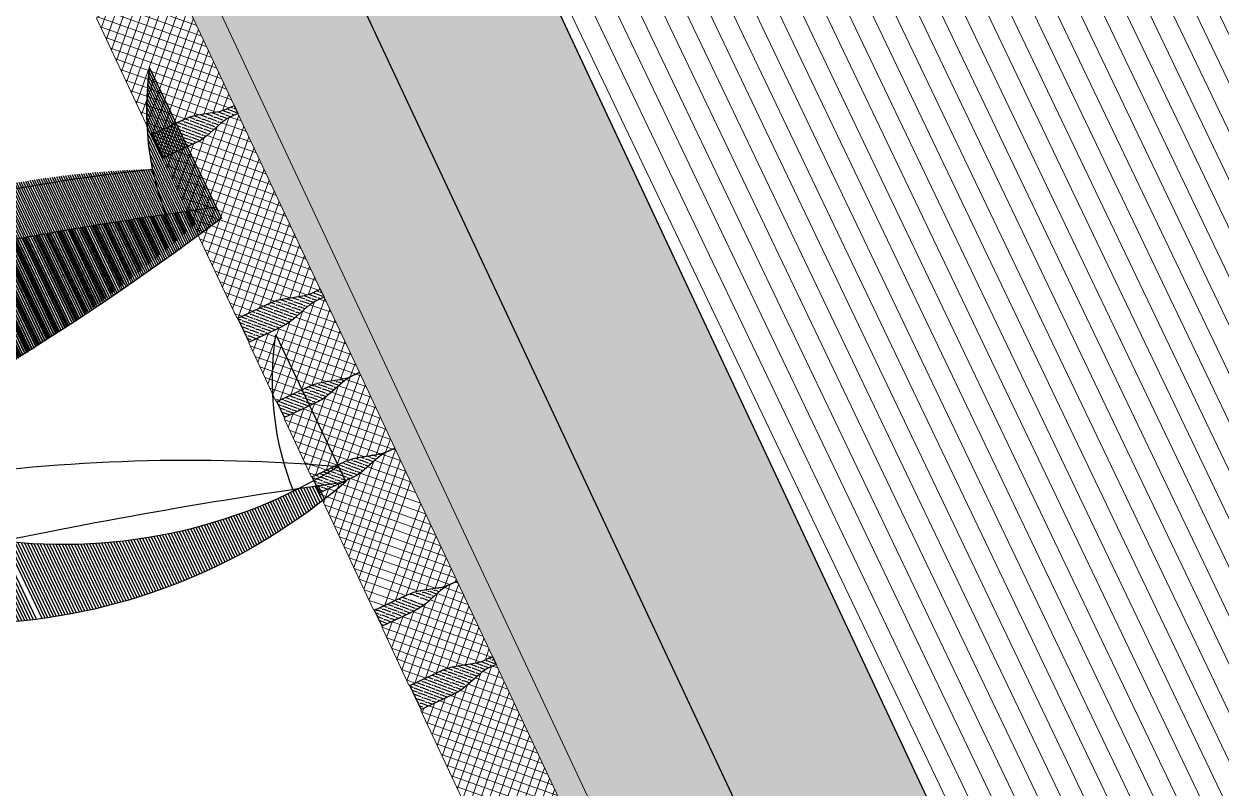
# Model space of a CAD drawing. Header units: metres. Extents: x 678805 to 1359287, y 2747329 to 5497370.
# Drawn here: x 679531.347 to 679532.712, y 2747449.138 to 2747450.009 of the extents above; entities that cross this region are included whole.
import ezdxf

# ---------------------------------------------------------------- set-up
doc = ezdxf.new("R2010")
doc.units = ezdxf.units.M
doc.layers.add('02-L-Waterfeatures 01', color=7, linetype='Continuous', true_color=0x4da6ff)
doc.layers.add('XREF_MON_WATERFEATURE$0$EIT_3 TR sorra', color=7, linetype='Continuous', true_color=0xd8ceb0)
doc.layers.add('XREF_MON_WATERFEATURE$0$-aux', color=50, linetype='Continuous', plot=False)
doc.layers.add('XREF_MON_WATERFEATURE$0$00_Aux', color=6, linetype='Continuous', plot=False)
doc.layers.add('XREF_MON_WATERFEATURE$0$02-L-projecció', color=7, linetype='Continuous', lineweight=5, true_color=0x636363)
doc.layers.add('XREF_MON_WATERFEATURE$0$3-TR tot_u', color=7, linetype='Continuous', lineweight=5, true_color=0x787878)
doc.layers.add('XREF_MON_WATERFEATURE$0$02-L-SEC-View 1', color=7, linetype='Continuous')
for name, color, linetype, lineweight in [('XREF_MON_WATERFEATURE$0$02-L-seccionat', 6, 'Continuous', 5), ('XREF_MON_WATERFEATURE$0$3-TR Formigó', 252, 'Continuous', 0), ('XREF_MON_WATERFEATURE$0$3-TR terra compactada', 45, 'Continuous', 0), ('XREF_MON_WATERFEATURE$0$3-TR Tot-u', 37, 'Continuous', 0)]:
    doc.layers.add(name, color=color, linetype=linetype, lineweight=lineweight)
pattern_1 = [(44.99999999999999, (-1.259797929786146, 0.009823187487199903), (-0.006735192090801862, 0.006735192090801865), []), (134.9999999999999, (-1.259797929786146, 0.009823187487199903), (-0.006735192090801865, -0.006735192090801862), [])]
pattern_2 = [(43.98579928974752, (11.89175498252735, -101.1359172929078), (0.00192727512556013, 0.006603891924047489), [0.008532812500000061, -0.001706562500000013, 0, -0.001706562500000013])]
pattern_3 = [(44.99999999999999, (-2.950745612382889, 0.02301507885567844), (-0.006735192090801862, 0.006735192090801865), []), (134.9999999999999, (-2.950745612382889, 0.02301507885567844), (-0.006735192090801865, -0.006735192090801862), [])]

# ---------------------------------------------------------------- blocks, each defined once
blk = doc.blocks.new('XREF_MON_WATERFEATURE$0$General Section WaterFalls')
at = {"layer": 'XREF_MON_WATERFEATURE$0$3-TR Formigó'}
h = blk.add_hatch(dxfattribs=at)
h.set_pattern_fill('ANSI37', color=256, scale=0.002999999999999999, angle=-18.27604261022104, style=0)
h.set_pattern_definition(pattern_3)
edge = h.paths.add_edge_path()
edge.add_line((41.60060835490003, -31.14857288566418), (41.60067225924474, -31.14037735611349))
edge.add_arc((41.55225617205724, -31.13999983854592), 0.04841755860549605, -0.4467466705454593, 15.55227246631219)
edge.add_line((41.59890098311007, -31.12701824912801), (41.59311623366291, -31.10623277776085))
edge.add_arc((41.64816854987293, -31.09091131924652), 0.05714459440099222, 179.553250484846, 195.5522696561451, ccw=False)
edge.add_line((41.59102569287643, -31.09046575264074), (41.59134635091579, -31.04934172886451))
edge.add_line((41.59134635096416, -31.04934172937647), (41.59054917001703, -31.04933551386924))
edge.add_line((41.59054917003959, -31.04933551349677), (41.59055575096239, -31.04849146335675))
edge.add_line((41.59055575029925, -31.04849146353081), (41.39099036804129, -31.04693538038994))
edge.add_line((41.39099036809057, -31.04693537950516), (41.39098378588083, -31.04777943020095))
edge.add_line((41.39098378550261, -31.04777943110093), (41.39018660502498, -31.04777321231597))
edge.add_line((41.39018660597503, -31.04777321172878), (41.38986594779373, -31.08889723741973))
edge.add_arc((41.33272308949381, -31.08845167700201), 0.0571445946447279, -16.445762796994018, -0.44674368117648555, ccw=False)
edge.add_line((41.38752979459241, -31.10462974547409), (41.38142162472149, -31.12532248764655))
edge.add_arc((41.42785832611844, -31.1390298656188), 0.04841755342405468, 163.5542355793745, 179.5532547029849)
edge.add_line((41.37944224476814, -31.13865234912373), (41.37937834148929, -31.14684787804563))
edge.add_line((41.37937834160402, -31.14684787811711), (41.60060835575485, -31.14857288597569))
h = blk.add_hatch(dxfattribs=at)
h.set_pattern_fill('ANSI37', color=256, scale=0.002999999999999999, angle=-18.27604261022104, style=0)
h.set_pattern_definition(pattern_3)
edge = h.paths.add_edge_path()
edge.add_line((41.70556824887171, -31.14939129445702), (41.70563215376914, -31.14119576508887))
edge.add_arc((41.65721606323496, -31.14081824943423), 0.04841756329248895, -0.4467438236486732, 15.55227535667759)
edge.add_line((41.70386087708175, -31.1278366567567), (41.6980761275991, -31.10705118586822))
edge.add_arc((41.75312844011933, -31.09172972966917), 0.05714459042789036, 179.553249814863, 195.5522689535439, ccw=False)
edge.add_line((41.69598558684811, -31.09128416189924), (41.69630624496252, -31.05016013863819))
edge.add_line((41.6963062454015, -31.05016013933346), (41.69550906411867, -31.05015392224416))
edge.add_line((41.69550906354561, -31.05015392228961), (41.69551564538824, -31.04930987196297))
edge.add_line((41.69551564566791, -31.04930987139232), (41.62222007964662, -31.04873836028612))
edge.add_line((41.62222007988021, -31.04873836087063), (41.62221349763498, -31.0495824120451))
edge.add_line((41.62221349729225, -31.04958241200075), (41.62141631600124, -31.04957619196636))
edge.add_line((41.62141631590202, -31.0495761919301), (41.62109565813149, -31.0907002197183))
edge.add_arc((41.563952811528, -31.09025465790182), 0.05714458402054452, -16.445764324364518, -0.44674515957092353, ccw=False)
edge.add_line((41.6187595045194, -31.10643272404559), (41.61265133524076, -31.12712546739446))
edge.add_arc((41.65908803511411, -31.14083284744993), 0.04841755135676758, 163.554232349569, 179.5532514948844)
edge.add_line((41.61067195562646, -31.14045532885939), (41.61060805312141, -31.14865085803683))
edge.add_line((41.61060805199668, -31.14865085738711), (41.70556824877401, -31.14939129479718))
h = blk.add_hatch(dxfattribs=at)
h.set_pattern_fill('ANSI37', color=256, scale=0.002999999999999999, angle=-18.27604261022104, style=0)
h.set_pattern_definition(pattern_1)
edge = h.paths.add_edge_path()
edge.add_line((41.8730542967096, -31.15070074168034), (41.87311819913959, -31.14250521198771))
edge.add_arc((41.82470211246982, -31.14212768734433), 0.04841755882590122, -0.4467548583182131, 15.55226428892074)
edge.add_line((41.87134692398831, -31.12914610374719), (41.86556217398844, -31.10836063219749))
edge.add_arc((41.92061448842287, -31.09303917433135), 0.05714459127142179, 179.5532515570036, 195.5522706349158, ccw=False)
edge.add_line((41.86347163375467, -31.09259360842407), (41.86379229135186, -31.05146958450181))
edge.add_line((41.86379229137674, -31.05146958492696), (41.86299510991239, -31.05146336875852))
edge.add_line((41.86299510952085, -31.05146336788312), (41.86300169147402, -31.05061931759299))
edge.add_line((41.86300169164315, -31.05061931861565), (41.71718025318157, -31.04948229558507))
edge.add_line((41.71718025300652, -31.04948229528964), (41.71717367312226, -31.05032634822463))
edge.add_line((41.71717367321253, -31.0503263482824), (41.71637649125827, -31.05032012802897))
edge.add_line((41.71637649135664, -31.05032012797892), (41.71605583328996, -31.09144415517892))
edge.add_arc((41.65891298558563, -31.09099859162234), 0.05714458558764935, -16.445766243177218, -0.44674713627517804, ccw=False)
edge.add_line((41.71371967950836, -31.10717666056007), (41.70761151114955, -31.12786940372232))
edge.add_arc((41.7540482096374, -31.14157678536139), 0.04841755093333631, 163.5542296089313, 179.5532487032461)
edge.add_line((41.70563213014975, -31.14119926327839), (41.70556822606162, -31.14939479242342))
edge.add_line((41.70556822605431, -31.14939479250461), (41.87305429703654, -31.15070074095061))
h = blk.add_hatch(dxfattribs=at)
h.set_pattern_fill('ANSI37', color=256, scale=0.002999999999999999, angle=-18.27604261022104, style=0)
h.set_pattern_definition(pattern_1)
edge = h.paths.add_edge_path()
edge.add_line((41.96801446611062, -31.15144474571571), (41.96807837100804, -31.14324921634756))
edge.add_arc((41.91966228047386, -31.14287170069292), 0.04841756340331319, -0.4467438658289858, 15.55227527998455)
edge.add_line((41.96630709338933, -31.12989010615274), (41.96052234390668, -31.10910463526426))
edge.add_arc((42.01557465782389, -31.0937831797637), 0.05714459068712686, 179.5532502593328, 195.5522693413966, ccw=False)
edge.add_line((41.95843180455267, -31.09333761245944), (41.95875246266709, -31.05221358919839))
edge.add_line((41.95875246217474, -31.05221358989365), (41.95795528089191, -31.05220737280436))
edge.add_line((41.95795528171584, -31.05220737215132), (41.95796186355847, -31.05136332182468))
edge.add_line((41.95796186290681, -31.05136332241818), (41.88466629688553, -31.05079181131198))
edge.add_line((41.88466629665345, -31.05079181096517), (41.88465971440822, -31.05163586213964))
edge.add_line((41.88465971499681, -31.05163586256094), (41.88386253370581, -31.05162964252656))
edge.add_line((41.88386253314093, -31.05162964179181), (41.8835418753704, -31.09275366958001))
edge.add_arc((41.82639902783558, -31.09230810869485), 0.05714458413136875, -16.44576432809248, -0.44674519530951784, ccw=False)
edge.add_line((41.88120572222397, -31.10848617530428), (41.87509755294533, -31.12917891865315))
edge.add_arc((41.92153425281867, -31.1428862977773), 0.04841755137164028, 163.5542329003365, 179.5532520194679)
edge.add_line((41.8731181723997, -31.14250877965242), (41.87305426989465, -31.15070430882986))
edge.add_line((41.87305426970124, -31.15070430794731), (41.96801446647857, -31.15144474535737))
h = blk.add_hatch(dxfattribs=at)
h.set_pattern_fill('ANSI37', color=256, scale=0.002999999999999999, angle=-18.27604261022104, style=0)
h.set_pattern_definition(pattern_1)
edge = h.paths.add_edge_path()
edge.add_line((42.06297472119331, -31.15217811474577), (42.06303862609074, -31.14398258537761))
edge.add_arc((42.01462253415957, -31.14360507018864), 0.04841756329248895, -0.4467438236486732, 15.55227535667759)
edge.add_line((42.06126734847203, -31.13062347681262), (42.05548259898938, -31.10983800592413))
edge.add_arc((42.11053491244093, -31.09451654925942), 0.05714459068712686, 179.5532502593328, 195.5522693413966, ccw=False)
edge.add_line((42.05339205916971, -31.09407098288648), (42.05371271728412, -31.05294695962543))
edge.add_line((42.05371271679178, -31.05294695938937), (42.05291553550894, -31.05294074230008))
edge.add_line((42.05291553540155, -31.05294074234553), (42.05292211724418, -31.05209669201889))
edge.add_line((42.05292211752385, -31.05209669284523), (41.97962655150256, -31.05152518173902))
edge.add_line((41.97962655080482, -31.05152518046089), (41.9796199685596, -31.05236923163536))
edge.add_line((41.97961996868253, -31.05236923228949), (41.97882278739152, -31.05236301225511))
edge.add_line((41.97882278775796, -31.05236301198602), (41.97850212998743, -31.09348703977422))
edge.add_arc((41.92135928291827, -31.09304147819057), 0.05714458402054452, -16.445764324364518, -0.44674515957092353, ccw=False)
edge.add_line((41.97616597730666, -31.10921954410151), (41.97005780802802, -31.12991228745037))
edge.add_arc((42.01649450697005, -31.14361966727301), 0.04841755137164028, 163.5542329003365, 179.5532520194679)
edge.add_line((41.9680784274824, -31.14324214868248), (41.96801452497735, -31.15143767785992))
edge.add_line((41.96801452431828, -31.15143767744303), (42.06297472109561, -31.15217811485309))
h = blk.add_hatch(dxfattribs=at)
h.set_pattern_fill('ANSI37', color=256, scale=0.002999999999999999, angle=-18.27604261022104, style=0)
h.set_pattern_definition(pattern_1)
edge = h.paths.add_edge_path()
edge.add_line((42.29420443344861, -31.15398109983653), (42.29426833779332, -31.14578557028584))
edge.add_arc((42.24585225014016, -31.1454080529511), 0.04841755849467181, -0.4467466283651467, 15.55227254300524)
edge.add_line((42.29249706072733, -31.13242646260187), (42.28671231128017, -31.11164099123471))
edge.add_arc((42.34176462749019, -31.0963195329532), 0.05714459440099222, 179.553250484846, 195.5522696561451, ccw=False)
edge.add_line((42.28462177049369, -31.09587396704592), (42.28494242853304, -31.05474994326969))
edge.add_line((42.28494242858142, -31.05474994354881), (42.28414524763429, -31.05474372804159))
edge.add_line((42.28414524765685, -31.05474372720346), (42.28415182857965, -31.05389967706344))
edge.add_line((42.28415182838216, -31.05389967747033), (42.08458644612421, -31.05234359432946))
edge.add_line((42.08458644663915, -31.05234359391034), (42.08457986442941, -31.05318764460613))
edge.add_line((42.08457986451685, -31.05318764504045), (42.08378268403922, -31.05318142625548))
edge.add_line((42.08378268312663, -31.05318142613396), (42.08346202494533, -31.09430545182491))
edge.add_arc((42.02631916804239, -31.09385989117436), 0.05714459453390366, -16.445762793266, -0.44674364543789125, ccw=False)
edge.add_line((42.08112587174401, -31.11003795987926), (42.07501770187309, -31.13073070205173))
edge.add_arc((42.12145440420136, -31.14443807979114), 0.04841755342405468, 163.5542355793745, 179.5532547029849)
edge.add_line((42.07303832191974, -31.14406056306325), (42.07297441864089, -31.15225609198514))
edge.add_line((42.07297441922128, -31.15225609205663), (42.29420443337211, -31.15398109991521))
h = blk.add_hatch(dxfattribs=at)
h.set_pattern_fill('ANSI37', color=256, scale=0.002999999999999999, angle=-18.27604261022104, style=0)
h.set_pattern_definition(pattern_1)
edge = h.paths.add_edge_path()
edge.add_line((42.47169017465785, -31.15536851761863), (42.47175407708784, -31.14717298792599))
edge.add_arc((42.42333798948675, -31.14679546398111), 0.04841755882590122, -0.4467548583182131, 15.55226428892074)
edge.add_line((42.46998280193657, -31.13381388038397), (42.46419805193669, -31.11302840883427))
edge.add_arc((42.51925036497414, -31.09770695026964), 0.05714459101218528, 179.5532511125338, 195.5522702470631, ccw=False)
edge.add_line((42.4621075107716, -31.09726138506085), (42.46242816836879, -31.05613736113859))
edge.add_line((42.46242816839367, -31.05613736039959), (42.46163098692932, -31.05613114423114))
edge.add_line((42.46163098746911, -31.05613114498556), (42.46163756942227, -31.05528709469543))
edge.add_line((42.46163756912574, -31.05528709455393), (42.31581613066416, -31.05415007152336))
edge.add_line((42.31581613142043, -31.05415007146075), (42.31580955153618, -31.05499412439575))
edge.add_line((42.31580955116078, -31.05499412422068), (42.31501236920652, -31.05498790396726))
edge.add_line((42.31501236883923, -31.05498790415004), (42.31469171077256, -31.09611193135004))
edge.add_arc((42.2575488621369, -31.09566636802629), 0.0571445857302265, -16.445765776522194, -0.4467466918054015, ccw=False)
edge.add_line((42.31235555699095, -31.11184443626553), (42.30624738863214, -31.13253717942777))
edge.add_arc((42.35268408572301, -31.146244562231), 0.04841755091846363, 163.5542290581637, 179.5532481786626)
edge.add_line((42.30426800763234, -31.14586704038084), (42.30420410354421, -31.15406256952586))
edge.add_line((42.3042041035369, -31.15406256960705), (42.47169017451913, -31.15536851805305))
at = {"layer": 'XREF_MON_WATERFEATURE$0$3-TR terra compactada'}
h = blk.add_hatch(dxfattribs=at)
h.set_pattern_fill('LINE', color=256, scale=0.007499999999999998)
h.set_pattern_definition([(359.9999999999999, (-1.593222050461918, -1.450000001117587), (3.469446951953614e-18, 0.0238125), [])])
edge = h.paths.add_edge_path(flags=16)
edge.add_arc((87.91270721703768, -34.89102650922723), 0.03000000000000113, 0, 360)
h.paths.add_polyline_path([(60.86794612370431, -34.06345526850782), (60.86794612370431, -34.8165326055605), (77.28848761087283, -34.81653260439634), (77.28848760994151, -35.96653260430321), (94.02980208816007, -35.96653260337189), (94.02346620196477, -34.53352967253886), (88.77741158520803, -34.42881766473874), (88.7764219455421, -34.4783984052483), (88.67512278445065, -34.8564527768176), (84.06023222394288, -34.76436978625134), (83.96552849235013, -34.41241660504602), (83.95774579746649, -34.38224918977357), (83.95875280490145, -34.33179827523418), (79.98875382728875, -34.25026744417846), (79.98875382775441, -35.78771875007078), (77.43852502759546, -35.78771875007078), (77.43852502852678, -35.43748732609674), (78.61814005719498, -35.43770227907225), (78.05505687510595, -33.4629564518109), (67.10211191978306, -33.3788115279749), (67.01179703883827, -33.17811179091223), (66.85097349714488, -33.17687627975829), (63.56725041614845, -33.15126436809078), (63.56725041707978, -34.70336046814919), (61.01713174395263, -34.70336046768352), (61.01713174441829, -34.35336060426198), (62.10765844490379, -34.35336060402915), (61.58575402200222, -32.50950451311655), (50.6815704330802, -32.42573419259861), (50.59114177431911, -32.2250335814897), (50.42511908290908, -32.2237581287045), (47.14811543934047, -32.19819437991828), (47.14721526950598, -33.38156245509163), (44.99754665372893, -33.38156245509163), (44.99754665279761, -33.03156259073876), (45.56926759378985, -33.03156259120442), (45.14311256445944, -31.55625739693642), (34.2616229839623, -31.47266142093576), (34.17091776337475, -31.2719586850144), (34.00475173024461, -31.27068213094026), (30.72633214015514, -31.24511096207425), (30.72633214108646, -32.37863686797209), (28.57621343620121, -32.37863686820492), (28.57621343526989, -32.02863700361922), (29.14793437626213, -32.02863700361922), (28.72177934786305, -30.55333180958405), (17.8412764519453, -30.4697434140835), (17.68143947003409, -31.50181839196011), (28.27606689184904, -31.50181839149445), (28.27606689091772, -32.61037793336436), (44.44740463607013, -32.61037793196738), (44.44740463700145, -34.06345526920632)])
at = {"layer": 'XREF_MON_WATERFEATURE$0$3-TR Tot-u'}
h = blk.add_hatch(dxfattribs=at)
h.set_pattern_fill('EARTH', color=256, scale=0.004999999999999998, angle=-84.07414778341365)
h.set_pattern_definition([(275.9258522165863, (44.29588295286521, -32.63154151011258), (0.03485825126725671, -0.02830242601949161), [0.03175, -0.03175]), (275.9258522165863, (44.30772558040917, -32.63031229283661), (0.03485825126725671, -0.02830242601949161), [0.03175, -0.03175]), (275.9258522165863, (44.31956820748746, -32.62908307556063), (0.03485825126725671, -0.02830242601949161), [0.03175, -0.03175]), (5.925852216586345, (44.32392548862845, -32.63262087898329), (0.02830242601949161, 0.03485825126725671), [0.03174999999999994, -0.03174999999999994]), (5.925852216586345, (44.32515470543876, -32.64446350559592), (0.02830242601949161, 0.03485825126725671), [0.03174999999999994, -0.03174999999999994]), (5.925852216586345, (44.3263839231804, -32.65630613290705), (0.02830242601949161, 0.03485825126725671), [0.03174999999999994, -0.03174999999999994])])
h.paths.add_polyline_path([(34.26260966900736, -31.4726690009702), (45.14311256445944, -31.55625739693642), (45.22670621238649, -31.85156099428423), (45.99745839787647, -31.85156254423782), (45.99745968589559, -31.56282083503902), (45.37285237573087, -31.55802235053852), (45.31806802144274, -31.35759557317942), (34.17091776337475, -31.2719586850144)])
at = {"layer": 'XREF_MON_WATERFEATURE$0$3-TR tot_u'}
h = blk.add_hatch(dxfattribs=at)
h.set_pattern_fill('AR-CONC', color=256, scale=0.0002499999999999997, angle=90.27678088138283)
h.set_pattern_definition([(158.5528234916038, (-5.539041012525558e-06, -0.1028410240542144), (-0.01071414020334408, 0.04444703537656459), [0.004762499999999992, -0.05238749999999992]), (103.5528234916037, (-5.539041012525558e-06, -0.1028410240542144), (-0.042478511822929, -0.02355052202099124), [0.00380999999999999, -0.04191014604249986]), (209.0042681916038, (-0.000898381695151329, -0.09913711715489626), (-0.05319265014223657, 0.02089651386113734), [0.004047502199999994, -0.04452256114999994]), (154.7370234916037, (-0.01204552920535207, -0.1068818944040686), (-0.01159854796105582, 0.06759205884945055), [0.007143749999999993, -0.07858124999999992]), (205.1883811016037, (-0.01301207952201366, -0.1012492310255766), (-0.07752613342460271, 0.03658516449488297), [0.006071255784999993, -0.06678390203999988]), (99.73697466160377, (-0.01204552920535207, -0.1068818944040686), (-0.07752613342278562, 0.03658516449904599), [0.005714991767499993, -0.0628649329799999]), (129.5528234916038, (-0.0110559668391943, -0.09985168324783444), (0.01217751511735449, 0.04406843003303181), [0.004762499999999995, -0.05238749999999995]), (74.55282349160389, (-0.0110559668391943, -0.09985168324783444), (-0.04856998646426811, -3.622266203678892e-06), [0.003809999999999994, -0.04190999999999991]), (180.0042684916038, (-0.01004117308184505, -0.0961793134920299), (-0.03639247154533939, 0.04406480761108347), [0.004047502199999996, -0.04452248439999996]), (146.0528234916038, (-5.539041012525558e-06, -0.1028410240542144), (-0.02028587552938745, -0.005993882991116794), [0, -0.04140199999999994, 0, -0.04254499999999994, 0, -0.04206874999999994]), (116.0528234916039, (-5.539041012525558e-06, -0.1028410240542144), (-0.02905871588294157, 0.007867938773241594), [0, -0.02425699999999996, 0, -0.04044949999999992, 0, -0.01603374999999996]), (76.05282349160386, (0.004500031471252441, -0.1162656124215573), (-0.009427757665139926, 0.03259170348029379), [0, -0.01587499999999993, 0, -0.04952999999999986, 0, -0.06572249999999971]), (66.05282349160387, (0.006520467810332775, -0.1222856075037271), (-0.01780916575072015, 0.03308521069580599), [0, -0.02063749999999998, 0, -0.03289299999999997, 0, -0.04667249999999996])])
h.paths.add_polyline_path([(45.31806802144274, -31.35759557317942), (45.49559780023992, -31.2089550034143), (34.10312230791897, -31.12143342685886), (34.17091776337475, -31.2719586850144)])
at = {"layer": 'XREF_MON_WATERFEATURE$0$EIT_3 TR sorra'}
h = blk.add_hatch(dxfattribs=at)
h.set_pattern_fill('ANSI36', color=256, scale=0.001075000000000009, angle=-1.01420071025247, style=0, double=1)
h.set_pattern_definition(pattern_2)
edge = h.paths.add_edge_path()
edge.add_line((41.61060802498832, -31.14865435496904), (41.6006083310164, -31.14857638418426))
edge.add_line((41.60060833068565, -31.14857638417743), (41.60067223278401, -31.14038085437528))
edge.add_arc((41.55225615156814, -31.14000333310105), 0.04841755279407357, -0.4467514048749424, 15.55226774490095)
edge.add_line((41.5989009574987, -31.12702174857259), (41.5931162080038, -31.10623627326647))
edge.add_arc((41.64816851727664, -31.09091481566429), 0.05714458762337835, 179.5532517402217, 195.5522708379812, ccw=False)
edge.add_line((41.5910256667994, -31.09046924998984), (41.59134635261608, -31.04934172903707))
edge.add_line((41.59134635329247, -31.04934172984213), (41.62141631770928, -31.04957619594874))
edge.add_line((41.62141631729901, -31.04957619635388), (41.62109563052701, -31.09070371797195))
edge.add_arc((41.56395277753472, -31.09025815408677), 0.05714459062268041, -16.445765470171807, -0.44674630773130275, ccw=False)
edge.add_line((41.61875947704539, -31.10643622372299), (41.61265130871798, -31.12712896493402))
edge.add_arc((41.65908800298348, -31.14083634316921), 0.04841754623710667, 163.5542325431677, 179.5532516505266)
edge.add_line((41.6106719286181, -31.14045882411301), (41.61060802519731, -31.14865435494962))
edge.add_line((41.61060802498832, -31.14865435496904), (41.6006083310164, -31.14857638418426))
h = blk.add_hatch(dxfattribs=at)
h.set_pattern_fill('ANSI36', color=256, scale=0.001075000000000009, angle=-1.01420071025247, style=0, double=1)
h.set_pattern_definition(pattern_2)
edge = h.paths.add_edge_path()
edge.add_line((41.70556822605431, -31.14939479250461), (41.70563212778556, -31.14119926307161))
edge.add_arc((41.65721604181454, -31.14082174748182), 0.04841755708570963, -0.4467455132575356, 15.55227354001481)
edge.add_line((41.70386084960774, -31.12784015573561), (41.69807610154989, -31.10705468090409))
edge.add_arc((41.75312841730192, -31.09173322468996), 0.05714459220355843, 179.5532497589926, 195.5522688845015, ccw=False)
edge.add_line((41.69598556263372, -31.09128765715286), (41.69630624852955, -31.05016013818782))
edge.add_line((41.69630624772981, -31.05016013840213), (41.71637651684818, -31.05031663328587))
edge.add_line((41.71637651650235, -31.05031663319096), (41.71605582928818, -31.091444154663))
edge.add_arc((41.65891298092902, -31.09099859092385), 0.0571445854768251, -16.4457662394492, -0.44674710053658373, ccw=False)
edge.add_line((41.71371967624873, -31.10717665962875), (41.70761150781078, -31.12786940080326))
edge.add_arc((41.75404820498079, -31.14157678419724), 0.04841755052477783, 163.554227419061, 179.553246562732)
edge.add_line((41.70563212549314, -31.14119926234707), (41.70556822432277, -31.1493947949077))
h = blk.add_hatch(dxfattribs=at)
h.set_pattern_fill('ANSI36', color=256, scale=0.001075000000000009, angle=-1.01420071025247, style=0, double=1)
h.set_pattern_definition([(43.98579928974752, (11.89175495738164, -101.1359208610374), (0.00192727512556013, 0.006603891924047489), [0.008532812500000061, -0.001706562500000013, 0, -0.001706562500000013])])
edge = h.paths.add_edge_path()
edge.add_line((41.87305426970124, -31.15070430748165), (41.87311817316161, -31.1425087776389))
edge.add_arc((41.82470209244639, -31.14213125919923), 0.04841755254129393, -0.4467478355714435, 15.55227133748934)
edge.add_line((41.87134689697996, -31.12914967164397), (41.8655621489576, -31.10836419633377))
edge.add_arc((41.92061446467414, -31.09304273501039), 0.0571445943123871, 179.5532539535203, 195.5522730879311, ccw=False)
edge.add_line((41.86347160721198, -31.09259717166424), (41.86379229391709, -31.05146965247608))
edge.add_line((41.86379229370505, -31.05146965337917), (41.8838625624249, -31.05162615058329))
edge.add_line((41.88386256294325, -31.05162615003064), (41.88354187616308, -31.09275366870362))
edge.add_arc((41.82639901665971, -31.09230810543522), 0.05714459736739348, -16.445766153051807, -0.4467470114216212, ccw=False)
edge.add_line((41.88120572222397, -31.10848617739975), (41.87509755393205, -31.1291789181321))
edge.add_arc((41.92153424443677, -31.14288629963994), 0.0484175437761339, 163.5542276742587, 179.5532468264947)
edge.add_line((41.8731181723997, -31.14250877615996), (41.87305426986325, -31.15070430728863))
h = blk.add_hatch(dxfattribs=at)
h.set_pattern_fill('ANSI36', color=256, scale=0.001075000000000009, angle=-1.01420071025247, style=0, double=1)
h.set_pattern_definition([(43.98579928974752, (12.15420119883493, -101.1379707441665), (0.00192727512556013, 0.006603891924047489), [0.008532812500000061, -0.001706562500000013, 0, -0.001706562500000013])])
edge = h.paths.add_edge_path()
edge.add_line((41.96801444329321, -31.15144824329764), (41.96807834502446, -31.14325271386464))
edge.add_arc((41.9196622595191, -31.14287519757636), 0.04841755694313247, -0.4467460378408971, 15.55227308225353)
edge.add_line((41.96630706684664, -31.12989360583015), (41.9605223187888, -31.10910813099862))
edge.add_arc((42.01557463454083, -31.09378667501733), 0.05714459230026574, 179.553249723254, 195.5522688195209, ccw=False)
edge.add_line((41.95843177987263, -31.09334110794589), (41.95875246576845, -31.05221358898085))
edge.add_line((41.95875246543437, -31.05221358919516), (41.97882273455274, -31.0523700840789))
edge.add_line((41.97882273420691, -31.05237008375116), (41.97850204699274, -31.0934976052232))
edge.add_arc((41.92135919816792, -31.09305204218253), 0.0571445857302265, -16.445765776522194, -0.4467466918054015, ccw=False)
edge.add_line((41.97616589255631, -31.10923010995612), (41.97005772411836, -31.12992285113063))
edge.add_arc((42.01649442221969, -31.14363023545593), 0.04841755062626109, 163.5542268638936, 179.5532459959682)
edge.add_line((41.9680783431977, -31.14325271174312), (41.96801444202734, -31.15144824430374))
h = blk.add_hatch(dxfattribs=at)
h.set_pattern_fill('ANSI36', color=256, scale=0.001075000000000009, angle=-1.01420071025247, style=0, double=1)
h.set_pattern_definition([(43.98579928974752, (12.3541213478893, -101.1395225245506), (0.00192727512556013, 0.006603891924047489), [0.008532812500000061, -0.001706562500000013, 0, -0.001706562500000013])])
edge = h.paths.add_edge_path()
edge.add_line((42.0729743912816, -31.15225958451629), (42.06297469730968, -31.1521816137315))
edge.add_line((42.06297469651327, -31.15218161419034), (42.06303859861163, -31.14398608438819))
edge.add_arc((42.01462251739576, -31.14360856288113), 0.04841755279407357, -0.4467514048749424, 15.55226774490095)
edge.add_line((42.06126732332632, -31.130626977887), (42.05548257383142, -31.10984150258089))
edge.add_arc((42.11053488403559, -31.09452004591003), 0.05714458736414182, 179.5532512957519, 195.5522704501285, ccw=False)
edge.add_line((42.05339203355834, -31.0940744811669), (42.05371271937502, -31.05294696021413))
edge.add_line((42.05371271912009, -31.05294695985503), (42.0837826835369, -31.05318142596165))
edge.add_line((42.08378268359229, -31.0531814256683), (42.08346199682029, -31.09430894728636))
edge.add_arc((42.026319143828, -31.09386338386685), 0.05714459073350465, -16.445765473899826, -0.44674634346989706, ccw=False)
edge.add_line((42.08112584333867, -31.11004145350307), (42.07501767501126, -31.13073419471409))
edge.add_arc((42.12145436834544, -31.14444157248363), 0.04841754612075075, 163.5542325475677, 179.553251692707)
edge.add_line((42.07303829444572, -31.14406405435875), (42.07297439102493, -31.15225958519536))
edge.add_line((42.0729743912816, -31.15225958451629), (42.06297469730968, -31.1521816137315))
h = blk.add_hatch(dxfattribs=at)
h.set_pattern_fill('ANSI36', color=256, scale=0.001075000000000009, angle=-1.01420071025247, style=0, double=1)
h.set_pattern_definition([(43.98579928974752, (12.5853510601446, -101.1413255068474), (0.00192727512556013, 0.006603891924047489), [0.008532812500000061, -0.001706562500000013, 0, -0.001706562500000013])])
edge = h.paths.add_edge_path()
edge.add_line((42.30420410260558, -31.15406256914139), (42.29420440863365, -31.1539845983566))
edge.add_line((42.29420440783724, -31.15398459788412), (42.2942683099356, -31.14578906808196))
edge.add_arc((42.24585222965106, -31.14541154634207), 0.04841755279407357, -0.4467514048749424, 15.55226774490095)
edge.add_line((42.2924970346503, -31.13242996134795), (42.2867122851554, -31.11164448604184))
edge.add_arc((42.34176459582523, -31.09632302913815), 0.05714458762337835, 179.5532517402217, 195.5522708379812, ccw=False)
edge.add_line((42.28462174488232, -31.09587746486068), (42.284942430699, -31.05474994390791))
edge.add_line((42.28494243137538, -31.05474994378164), (42.3150123957922, -31.05498440988826))
edge.add_line((42.31501239491627, -31.05498440936208), (42.31469170814427, -31.09611193098014))
edge.add_arc((42.25754885468632, -31.09566636779346), 0.05714459073350465, -16.445765473899826, -0.44674634346989706, ccw=False)
edge.add_line((42.31235555512831, -31.11184443719685), (42.3062473868009, -31.13253717840787))
edge.add_arc((42.35268407966942, -31.1462445568759), 0.04841754612075075, 163.5542325475677, 179.553251692707)
edge.add_line((42.30426800623536, -31.14586703758687), (42.30420410281457, -31.15406256842348))
edge.add_line((42.30420410260558, -31.15406256914139), (42.29420440863365, -31.1539845983566))
h = blk.add_hatch(dxfattribs=at)
h.set_pattern_fill('ANSI36', color=256, scale=0.001075000000000009, angle=-1.01420071025247, style=0, double=1)
h.set_pattern_definition([(62.26184189996857, (68.07752234721556, 216.894108738983), (-0.0002408934137096957, 0.006875154421344565), [0.008532812500000075, -0.001706562500000016, 0, -0.001706562500000016])])
h.paths.add_polyline_path([(34.10252279648557, -31.1214288212359), (45.49559780303389, -31.20895500085317), (45.49583161249757, -31.17895582946949), (34.10248376289383, -31.0901877048891)])
at = {"layer": 'XREF_MON_WATERFEATURE$0$-aux'}
for points in [[(41.61060802498832, -31.14865435496904), (41.60060833068565, -31.14857638417743), (41.60067223245278, -31.14038085495122, 0.06992251114754273), (41.5989009574987, -31.12702174857259), (41.5931162070483, -31.10623627249151, -0.06992251114800961), (41.5910256667994, -31.09046924998984), (41.59134635329247, -31.04934172984213), (41.62141631729901, -31.04957619635388), (41.62109563080594, -31.09070371696725, -0.0699225111484148), (41.61875947704539, -31.10643622372299), (41.61265130806714, -31.12712896475568, 0.06992251114798485), (41.6106719286181, -31.14045882411301), (41.61060802498832, -31.14865435496904), (41.60060833068565, -31.14857638417743)], [(41.70556822512299, -31.14939479436725), (41.70556822605431, -31.14939479250461), (41.70563212782145, -31.14119926281273, 0.06992251114754273), (41.70386084960774, -31.12784015573561), (41.69807610241696, -31.10705468058586, -0.06992251114800961), (41.69598556263372, -31.09128765715286), (41.69630624772981, -31.05016013840213), (41.71637651650235, -31.05031663319096), (41.71605582954362, -31.09144415473565, -0.0699225111484148), (41.71371967624873, -31.10717665962875), (41.70761150773615, -31.12786940089427, 0.06992251114798485), (41.70563212549314, -31.14119926234707), (41.70556822512299, -31.14939479436725), (41.70556822605431, -31.14939479250461)], [(41.87305426923558, -31.15070430748165), (41.87305426970124, -31.15070430748165), (41.87311817426234, -31.14250877825543, 0.06992251114754273), (41.87134689697996, -31.12914967164397), (41.8655621483922, -31.1083641955629, -0.06992251114800961), (41.86347160721198, -31.09259717166424), (41.86379229370505, -31.05146965337917), (41.88386256294325, -31.05162615003064), (41.88354187691584, -31.09275366878137, -0.0699225111484148), (41.88120572222397, -31.10848617739975), (41.87509755324572, -31.12917891750112, 0.06992251114798485), (41.8731181723997, -31.14250877615996), (41.87305426923558, -31.15070430748165), (41.87305426970124, -31.15070430748165)], [(41.96801444236189, -31.15144824469462), (41.96801444329321, -31.15144824329764), (41.96807834459469, -31.14325271407142, 0.06992251114754273), (41.96630706684664, -31.12989360583015), (41.96052231965587, -31.10910813231021, -0.06992251114800961), (41.95843177987263, -31.09334110794589), (41.95875246543437, -31.05221358919516), (41.97882273420691, -31.05237008375116), (41.97850204678252, -31.09349760529585, -0.0699225111484148), (41.97616589255631, -31.10923010995612), (41.97005772404373, -31.1299228516873, 0.06992251114798485), (41.9680783431977, -31.14325271174312), (41.96801444236189, -31.15144824469462), (41.96801444329321, -31.15144824329764)], [(42.0729743912816, -31.15225958451629), (42.06297469651327, -31.15218161419034), (42.06303859921172, -31.14398608449847, 0.06992251114754273), (42.06126732332632, -31.130626977887), (42.05548257380724, -31.10984150250442, -0.06992251114800961), (42.05339203355834, -31.0940744811669), (42.05371271912009, -31.05294695985503), (42.08378268359229, -31.0531814256683), (42.08346199709922, -31.09430894767866, -0.0699225111484148), (42.08112584333867, -31.11004145350307), (42.07501767436042, -31.13073419500142, 0.06992251114798485), (42.07303829444572, -31.14406405435875), (42.0729743912816, -31.15225958451629), (42.06297469651327, -31.15218161419034)], [(42.30420410260558, -31.15406256914139), (42.29420440783724, -31.15398459788412), (42.29426831007004, -31.14578906842507, 0.06992251114754273), (42.2924970346503, -31.13242996134795), (42.28671228606254, -31.11164448666386, -0.06992251114800961), (42.28462174488232, -31.09587746486068), (42.28494243137538, -31.05474994378164), (42.31501239491627, -31.05498440936208), (42.3146917084232, -31.0961119318381, -0.0699225111484148), (42.31235555512831, -31.11184443719685), (42.30624738661572, -31.1325371786952, 0.06992251114798485), (42.30426800623536, -31.14586703758687), (42.30420410260558, -31.15406256914139), (42.29420440783724, -31.15398459788412)]]:
    blk.add_lwpolyline(points, format="xyb", dxfattribs=at)
at = {"layer": 'XREF_MON_WATERFEATURE$0$00_Aux'}
blk.add_lwpolyline([(34.26260966900736, -31.4726690009702), (45.14311256445944, -31.55625739693642), (45.22670621238649, -31.85156099428423), (45.99745839787647, -31.85156254423782), (45.99745968589559, -31.56282083503902), (45.37285237573087, -31.55802235053852), (45.31806802144274, -31.35759557317942), (34.17091776337475, -31.2719586850144)], close=True, dxfattribs=at)
at = {"layer": 'XREF_MON_WATERFEATURE$0$02-L-projecció'}
for points in [[(30.72633214015514, -31.24511096207425), (34.00475173024461, -31.27068213094026), (34.17091776337475, -31.2719586850144), (34.2616229839623, -31.47266142093576), (45.14311256445944, -31.55625739693642), (45.56926759378985, -33.03156259120442), (44.99754665279761, -33.03156259073876), (44.99754665372893, -33.38156245509163), (47.14721526950598, -33.38156245509163), (47.14811543934047, -32.19819437991828), (50.42511908290908, -32.2237581287045), (50.59114177431911, -32.2250335814897), (50.6815704330802, -32.42573419259861), (61.58575402200222, -32.50950451311655), (62.10765844490379, -34.35336060402915), (61.01713174441829, -34.35336060426198), (61.01713174395263, -34.70336046768352), (63.56725041707978, -34.70336046814919), (63.56725041614845, -33.15126436809078), (66.85097349714488, -33.17687627975829)], [(34.10252279648557, -31.1214288212359), (45.49559780256823, -31.20895500155166)], [(30.72633214015514, -31.24549599387683), (45.49444547714666, -31.35895057534799)], [(34.26260966900736, -31.4726690009702), (45.14311256445944, -31.55625739693642)]]:
    blk.add_lwpolyline(points, dxfattribs=at)
at = {"layer": 'XREF_MON_WATERFEATURE$0$02-L-seccionat'}
for points in [[(41.60060835490003, -31.14857288566418), (41.60067225946113, -31.14037735620514, 0.06992251114875708), (41.59890098311007, -31.12701824912801), (41.59311623312533, -31.10623277677223, -0.0699225111482901), (41.59102569287643, -31.09046575264074), (41.59134635096416, -31.04934172937647), (41.59054917003959, -31.04933551349677), (41.59055575029925, -31.04849146353081), (41.39099036809057, -31.04693537950516), (41.39098378550261, -31.04777943110093), (41.39018660597503, -31.04777321172878), (41.3898659478873, -31.08889723755419, -0.0699225111482901), (41.38752979459241, -31.10462974547409), (41.38142162421718, -31.12532248836942, 0.06992251114875708), (41.37944224476814, -31.13865234912373), (41.37937834160402, -31.14684787811711)], [(41.70556824887171, -31.14939129445702), (41.70563215436414, -31.1411957652308, 0.06992251114875708), (41.70386087708175, -31.1278366567567), (41.69807612756267, -31.10705118509941, -0.0699225111482901), (41.69598558684811, -31.09128416189924), (41.6963062454015, -31.05016013933346), (41.69550906354561, -31.05015392228961), (41.69551564566791, -31.04930987139232), (41.62222007988021, -31.04873836087063), (41.62221349729225, -31.04958241200075), (41.62141631590202, -31.0495761919301), (41.62109565874562, -31.09070021961816, -0.0699225111482901), (41.6187595045194, -31.10643272404559), (41.61265133600682, -31.12712546810508, 0.06992251114875708), (41.61067195562646, -31.14045532885939), (41.61060805199668, -31.14865085738711)], [(41.8730542967096, -31.15070074168034), (41.87311819894239, -31.14250521128997, 0.06992251114875708), (41.87134692398831, -31.12914610374719), (41.86556217446923, -31.10836063139141, -0.0699225111482901), (41.86347163375467, -31.09259360842407), (41.86379229137674, -31.05146958492696), (41.86299510952085, -31.05146336788312), (41.86300169164315, -31.05061931861565), (41.71718025300652, -31.04948229528964), (41.71717367321253, -31.0503263482824), (41.71637649135664, -31.05032012797892), (41.71605583420023, -31.09144415473565, -0.0699225111482901), (41.71371967950836, -31.10717666056007), (41.70761151053011, -31.12786940205842, 0.06992251114875708), (41.70563213014975, -31.14119926327839), (41.70556822605431, -31.14939479250461)], [(41.96801446611062, -31.15144474571571), (41.96807837160304, -31.14324921602383, 0.06992251114875708), (41.96630709338933, -31.12989010615274), (41.96052234387025, -31.10910463565961, -0.0699225111482901), (41.95843180455267, -31.09333761245944), (41.95875246217474, -31.05221358989365), (41.95795528171584, -31.05220737215132), (41.95796186290681, -31.05136332241818), (41.88466629665345, -31.05079181096517), (41.88465971499681, -31.05163586256094), (41.88386253314093, -31.05162964179181), (41.88354187598452, -31.09275366971269, -0.0699225111482901), (41.88120572222397, -31.10848617530428), (41.8750975523144, -31.12917891843244, 0.06992251114875708), (41.8731181723997, -31.14250877965242), (41.87305426970124, -31.15070430794731)], [(42.06297472119331, -31.15217811474577), (42.06303862622008, -31.14398258598521, 0.06992251114875708), (42.06126734847203, -31.13062347681262), (42.05548259848729, -31.10983800515532, -0.0699225111482901), (42.05339205916971, -31.09407098288648), (42.05371271679178, -31.05294695938937), (42.05291553540155, -31.05294074234553), (42.05292211752385, -31.05209669284523), (41.97962655080482, -31.05152518046089), (41.97961996868253, -31.05236923228949), (41.97882278775796, -31.05236301198602), (41.97850213013589, -31.09348703920841, -0.0699225111482901), (41.97616597730666, -31.10921954410151), (41.97005780786276, -31.12991228792816, 0.06992251114875708), (41.9680784274824, -31.14324214868248), (41.96801452431828, -31.15143767744303)], [(42.29420443344861, -31.15398109983653), (42.29426833707839, -31.14578556967899, 0.06992251114875708), (42.29249706072733, -31.13242646260187), (42.28671231167391, -31.11164099071175, -0.0699225111482901), (42.28462177049369, -31.09587396704592), (42.28494242858142, -31.05474994354881), (42.28414524765685, -31.05474372720346), (42.28415182838216, -31.05389967747033), (42.08458644663915, -31.05234359391034), (42.08457986451685, -31.05318764504045), (42.08378268312663, -31.05318142613396), (42.0834620250389, -31.09430545195937, -0.0699225111482901), (42.08112587174401, -31.11003795987926), (42.0750177023001, -31.13073070207611, 0.06992251114875708), (42.07303832191974, -31.14406056306325), (42.07297441922128, -31.15225609205663)], [(42.47169017465785, -31.15536851761863), (42.47175407642499, -31.14717298792675, 0.06992251114875708), (42.46998280193657, -31.13381388038397), (42.4641980510205, -31.11302840802819, -0.0699225111482901), (42.4621075107716, -31.09726138506085), (42.46242816839367, -31.05613736039959), (42.46163098746911, -31.05613114498556), (42.46163756912574, -31.05528709455393), (42.31581613142043, -31.05415007146075), (42.31580955116078, -31.05499412422068), (42.31501236883923, -31.05498790415004), (42.31469171028584, -31.0961119318381, -0.0699225111482901), (42.31235555699095, -31.11184443626553), (42.30624738801271, -31.13253718009219, 0.06992251114875708), (42.30426800763234, -31.14586704038084), (42.3042041035369, -31.15406256960705)]]:
    blk.add_lwpolyline(points, format="xyb", close=True, dxfattribs=at)
blk = doc.blocks.new('XREF_MON_WATERFEATURE$0$p3')
h = blk.add_hatch()
h.set_pattern_fill('LINE', color=251, scale=0.0007694999999999996, angle=8.027720016013917e-12)
h.set_pattern_definition([(360, (-2752.726642806957, -1170.594014672469), (-3.440173493296506e-16, 0.002443162499999999), [])])
edge = h.paths.add_edge_path()
edge.add_ellipse((0.1515460622199498, 1.508412802601015), major_axis=(-0.005898013298244313, 0.1153410131326468), ratio=0.5250305416528612, start_angle=29.1339971109071, end_angle=143.8989382052079)
edge.add_line((0.1212768568566389, 1.41338085035909), (0.1219062204568218, 1.385371608837431))
edge.add_arc((7.005262105304155, 3.088688132454081), 7.09097140265065, -166.1011125316581, -164.6123640308462)
edge.add_arc((37.19652572239738, 1.312669921042016), 37.0281932045374, -179.8366650460956, -178.8956705506944)
edge.add_arc((-1.361374256633553, 0.6098415229971579), 1.536622505865033, -8.196611979246711, -0.403284846094607, ccw=False)
edge.add_arc((-0.924139829671276, 0.4882761999651848), 1.088069208961243, -23.931165706450486, -5.141683446112381, ccw=False)
edge.add_arc((-0.03310646129148154, -0.3286806493915719), 0.3895927932251811, 57.527770827794484, 74.5939694567466, ccw=False)
edge.add_line((0.1760623064938045, 2.651177055668086e-10), (-0.01381862531889055, 1.134594640461728e-10))
edge.add_arc((2.966432353413893, 0.606265693743353), 3.041291498212908, -194.80056485579496, -168.501351709147, ccw=False)
edge.add_arc((0.1864758697838624, 1.467360232354622), 0.1811722405253394, -215.015217927834, -152.31283508596357, ccw=False)
edge.add_arc((0.08902750073093557, 1.564490007177938), 0.05138699013371496, 57.13721275718183, 172.3668034525977, ccw=False)
h = blk.add_hatch()
h.set_pattern_fill('LINE', color=251, scale=0.0009499999999999992, angle=8.027720016013917e-12)
h.set_pattern_definition([(360, (-35.51120373890217, 7.237842313224292), (-4.231641079210924e-16, 0.003016249999999998), [])])
edge = h.paths.add_edge_path()
edge.add_ellipse((0.1086925425906884, 1.512461347219869), major_axis=(-0.01133983574000624, 0.09914066536150953), ratio=0.5506027927990024, start_angle=180.6327926901469, end_angle=274.475053370636, ccw=False)
edge.add_arc((6.401370724972821, 1.684360010993714), 6.286578443680294, -177.5296699959682, -173.0239693110644)
edge.add_arc((-2.466434196570845, 0.9086063937104427), 2.627794142684675, -11.076632739413299, 0.2665047932857192, ccw=False)
edge.add_arc((-5.454550812750767, 1.736110390539352), 5.724177133508778, -13.873073756777274, -13.459628618227384, ccw=False)
edge.add_arc((-5.454551800105037, 1.736110632517693), 5.724178149849378, -17.147178266556523, -13.873073739703386, ccw=False)
edge.add_arc((-5.454550812546131, 1.736110421375315), 5.724177144389962, -17.362961076812326, -17.147179149820488, ccw=False)
edge.add_line((0.008795294438641577, 0.02787938085612041), (-0.006891933868701017, 0.02787938114101962))
edge.add_arc((1.451052850907217, 0.4586232619039947), 1.520244481512596, -178.04295495491135, -163.54043820212655, ccw=False)
edge.add_arc((1.48139141638012, 0.575681835468913), 1.558881421128443, -183.86317842487722, -173.777185077868, ccw=False)
edge.add_arc((-8.275089107166423, 1.211107332217352), 8.218274669317523, -3.700370408340067, -2.459203352887799)
edge.add_arc((4.584031336955832, 0.3167357286297374), 4.679876306511838, 167.9326173577676, 173.3525467315613, ccw=False)
edge.add_arc((0.195022017608153, 1.2291067827814), 0.1987367896136695, 111.98422571423961, 160.5999622837004, ccw=False)
blk.add_line((0.1760623064938045, 2.651177055668086e-10), (2.701199264265597e-10, 6.430127541534603e-10))
blk.add_lwpolyline([(0.1169115737507127, 1.607653664336567, 0.3260248130303531), (0.1206345517966838, 1.413395684774514, 0.01966236132572414), (0.161331520469048, 0.9208292347827864, -0.1229432710303427), (0.07039181876280054, 0.04691308008341366, -0.07460328411510339), (0.1760623064938045, 2.651177055668086e-10), (-0.01381862276684842, -2.091837814077735e-11, -0.1152583173930992), (0.02604826030210461, 1.383179695136278, -0.2806277897099141), (0.03809586301986201, 1.571315774870982, -0.4970482373174034), (0.1169115737507127, 1.607653664336567, 0.6872938659938755)], format="xyb")
for centre, radius, start, end in [((-5.454550823627869, 1.736110364694696), 5.724177136142945, 342.3444250060118, 346.5403716761331), ((-0.008080051330580318, -0.2723093101353697), 0.3287259789581947, 55.93246007386557, 86.09932167667203)]:
    blk.add_arc(centre, radius, start, end)
blk = doc.blocks.new('XREF_MON_WATERFEATURE$0$A$C5aac3c2e')
blk.add_line((-185.3287445001115, 7.935341272968799e-11), (0, 0))
for centre, radius, start, end in [((1716.106509892561, 1019.198008961021), 2012.501141980969, 197.1700966442708, 210.4265579933117), ((5741.63244646509, 1827.484592716266), 6025.44961699258, 193.4596283253074, 197.6555749903915), ((-645.7097724257837, 175.1930260367326), 669.0543375377404, 344.8200351980483, 21.92380368272599), ((-614.8771693984963, 63.45860202948575), 599.0169915102596, 353.9187943393814, 33.93467760893233), ((8.505317638722772, -286.6413799900595), 346.0273462717843, 93.90067828368538, 124.0675399139869)]:
    blk.add_arc(centre, radius, start, end)
blk = doc.blocks.new('XREF_MON_WATERFEATURE$0$A$Ca85af6e3')
h = blk.add_hatch()
h.set_pattern_fill('LINE', color=251)
h.set_pattern_definition([(0, (-35335.08440668798, 7618.781380179147), (0, 3.175), [])])
edge = h.paths.add_edge_path()
edge.add_ellipse((70.91554225331492, 1592.064575566209), major_axis=(11.93666923723522, 104.3585951131199), ratio=0.5506027927990024, start_angle=85.52494662937548, end_angle=179.3672073097603)
edge.add_arc((-6552.956222560995, 1773.010541866361), 6617.450988442735, 353.0239692677673, 357.52966995267104, ccw=False)
edge.add_arc((2781.575268187735, 956.4277847538915), 2766.099097561718, 179.7334952261403, 191.076632758839)
edge.add_arc((5926.961190964881, 1827.484592715849), 6025.449616992571, 193.4596283253005, 193.8730734638505)
edge.add_arc((-429.5484248987414, 63.45860202919812), 599.0169915102613, -1.1900368473059189, 32.210288881709005, ccw=False)
edge.add_arc((5926.961190964888, 1827.484592715815), 6025.449616992571, 197.147178570551, 197.3629604975428)
edge.add_line((176.0705408885478, 29.34671764049745), (192.5834128403585, 29.34671764049745))
edge.add_arc((-460.3810279260142, 175.1930260364252), 669.0543375377407, 347.4090708890631, 381.9238036826928)
edge.add_arc((-744.7429966644922, 715.1286867268573), 950.3977925524678, 342.2255438690799, 359.9999999999977)
edge.add_arc((-16.80789719409222, 808.7249271548362), 241.3501730589516, 337.1821562516513, 382.1698184303085)
edge.add_arc((-725.8816696663489, 1073.439194002922), 948.6083617405131, 349.4527021251008, 377.7910819871251)
edge.add_arc((-19.95758822909556, 1293.796615236422), 209.1966206430407, 19.4000376960265, 68.01577426595401)
blk.add_blockref('XREF_MON_WATERFEATURE$0$A$C5aac3c2e', (185.3287444997695, -3.101376933045685e-10))
blk = doc.blocks.new('XREF_MON_WATERFEATURE')
at = {"rotation": 115.5575828871378}
blk.add_blockref('XREF_MON_WATERFEATURE$0$General Section WaterFalls', (679521.7318272466, 2747398.310749386), dxfattribs=at)
at = {"layer": 'XREF_MON_WATERFEATURE$0$02-L-SEC-View 1', "rotation": 115.5575828891013}
blk.add_blockref('XREF_MON_WATERFEATURE$0$p3', (679531.5661458955, 2747449.800013124), dxfattribs=at)
at = {"layer": 'XREF_MON_WATERFEATURE$0$02-L-SEC-View 1', "ltscale": 2, "xscale": -0.001000000000000003, "yscale": 0.001000000000000003, "zscale": 0.001000000000000002, "rotation": 115.5575828891013}
blk.add_blockref('XREF_MON_WATERFEATURE$0$A$Ca85af6e3', (679531.6339984616, 2747449.654431167, -1.866144909988847e-06), dxfattribs=at)

msp = doc.modelspace()

# ---------------------------------------------------------------- block references
at = {"layer": '02-L-Waterfeatures 01', "color": 18, "true_color": 0x000000}
msp.add_blockref('XREF_MON_WATERFEATURE', (0, 0), dxfattribs=at)

doc.saveas('drawing.dxf')
